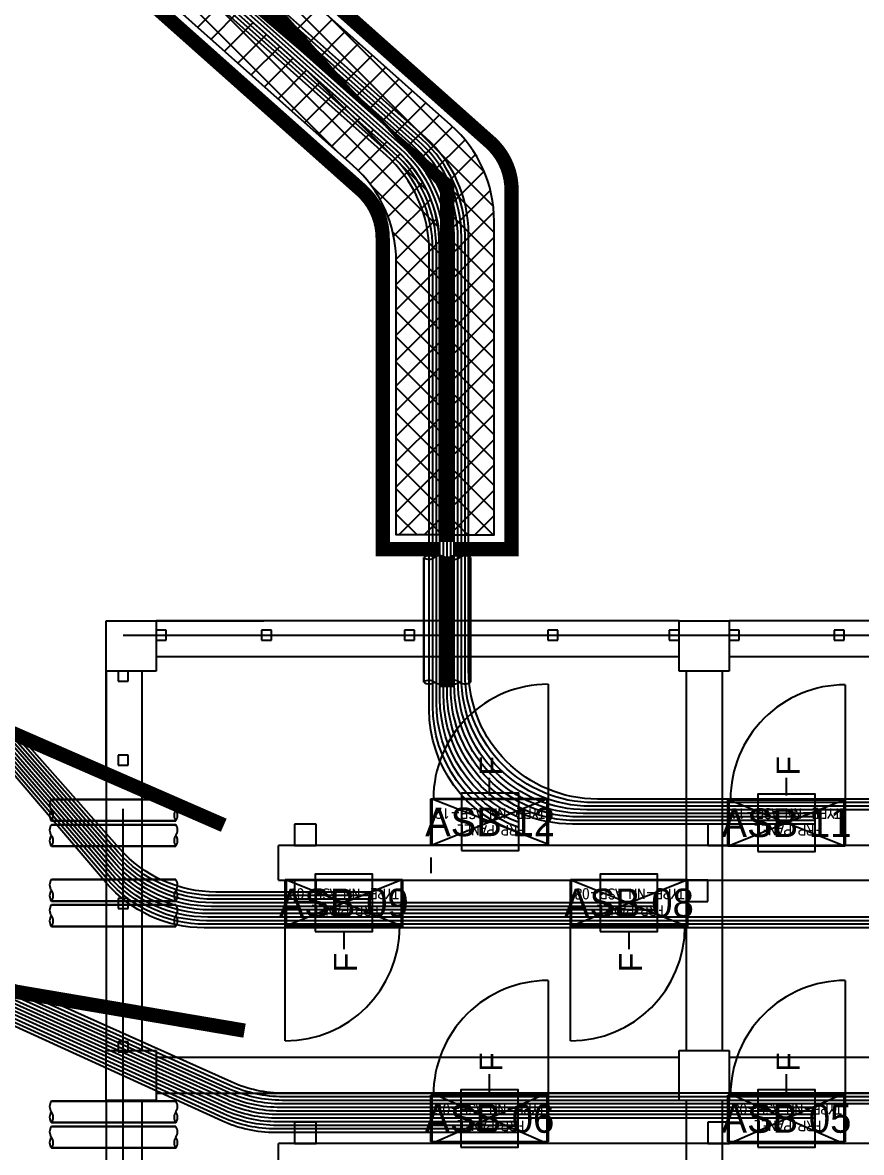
# Model space of a CAD drawing. Header units: metres. Extents: x 532643 to 533032, y 2673852 to 2674172.
# Drawn here: x 532826.05 to 532831.9, y 2674044.99 to 2674052.88 of the extents above; entities that cross this region are included whole.
import ezdxf
from ezdxf.enums import TextEntityAlignment as Align

# ---------------------------------------------------------------- set-up
doc = ezdxf.new("R2010")
doc.units = ezdxf.units.M
doc.header["$MEASUREMENT"] = 0
for name, pattern in [('DASHED', [0.75, 0.5, -0.25]), ('DASHED2', [0.375, 0.25, -0.125]), ('PHANTOM', [63.50000000000001, 31.75, -6.35, 6.35, -6.35, 6.35, -6.35])]:
    doc.linetypes.add(name, pattern=pattern)
for name, color, linetype in [('1', 5, 'Continuous'), ('300mm Hume Pipe', 74, 'Continuous'), ('Excavation', 7, 'Continuous'), ('IDT', 7, 'Continuous'), ('LT Cable(AG) INV to LT Panel BL-01', 2, 'Continuous'), ('Trench (AC)-BL01', 14, 'Continuous')]:
    doc.layers.add(name, color=color, linetype=linetype)
doc.styles.add('Arial', font='arial.ttf')
doc.styles.add('RomanS', font='romans.shx')
doc.styles.get("Standard").update_dxf_attribs({"font": 'Adani Regular.ttf'})

# ---------------------------------------------------------------- blocks, each defined once
blk = doc.blocks.new('ASB')
at = {"layer": '1', "color": 5}
blk.add_lwpolyline([(-0.2, -0.2), (0.2, -0.2), (0.2, 0.2), (-0.2, 0.2)], close=True, dxfattribs=at)
at = {"layer": '1', "color": 7}
blk.add_attdef('ID', text='', height=0.2, dxfattribs=at).set_placement((0, 0), align=Align.MIDDLE_CENTER)
blk = doc.blocks.new('IDT')
at = {"layer": 'IDT', "color": 8, "linetype": 'PHANTOM', "ltscale": 0.25}
for p, q in [((33.78305947702646, 18.31032447560767), (33.78305947702646, 9.160324475607581)), ((33.78305947702646, 9.160324475607581), (25.63305947702636, 9.160324475607581))]:
    blk.add_line(p, q, dxfattribs=at)
at = {"layer": 'IDT', "color": 8}
for p, q in [((29.60203310577552, 12.4101457710284), (29.60203310577552, 15.06014577102826)), ((29.85203310577552, 12.4101457710284), (29.85203310577552, 15.06014577102826)), ((33.6520331057757, 12.4101457710284), (33.6520331057757, 15.06014577102826)), ((33.9020331057757, 12.4101457710284), (33.9020331057757, 15.06014577102826)), ((32.69925086083848, 12.9496635550712), (32.69925086083848, 12.70966355596477)), ((26.80203310577579, 12.70966355596477), (32.69924909500176, 12.70966355596477)), ((28.75203310577561, 12.36014072685623), (28.75203310577561, 12.70965851179255)), ((28.75203310577561, 12.70965851179255), (29.55203310577579, 12.70965851179255)), ((29.55203310577579, 12.70965851179255), (28.75203310577561, 12.36014072685623)), ((29.55203310577579, 12.36014072685623), (28.75203310577561, 12.70965851179255)), ((29.55203310577579, 12.70965851179255), (29.55203310577579, 12.36014072685623)), ((29.55203310577579, 12.70965851179255), (29.55203310577579, 12.55965851179246)), ((29.70203310577588, 12.70965851179255), (29.55203310577579, 12.70965851179255)), ((29.70203310577588, 12.55965851179246), (29.70203310577588, 12.70965851179255)), ((30.82603310577568, 12.36014577102844), (30.82603310577568, 12.70966355596477)), ((30.82603310577568, 12.70966355596477), (31.62603310577586, 12.70966355596477)), ((30.82603310577568, 12.36014577102844), (31.62603310577586, 12.70966355596477)), ((30.82603310577568, 12.70966355596477), (31.62603310577586, 12.36014577102844)), ((31.62603310577586, 12.70966355596477), (31.62603310577586, 12.36014577102844)), ((32.43692632624405, 12.70965851179255), (32.43692632624405, 12.55965851179269)), ((32.58692632624414, 12.70965851179255), (32.43692632624405, 12.70965851179255)), ((32.58692632624414, 12.55965851179269), (32.58692632624414, 12.70965851179255)), ((28.7430331057756, 12.6983996193245), (29.56103310577581, 12.6983996193245)), ((28.7430331057756, 12.37139961932451), (28.7430331057756, 12.6983996193245)), ((29.56103310577581, 12.6983996193245), (29.56103310577581, 12.37139961932451)), ((30.81703310577566, 12.69840466349649), (31.63503310577542, 12.69840466349649)), ((30.81703310577566, 12.37140466349649), (30.81703310577566, 12.69840466349649)), ((31.63503310577542, 12.69840466349649), (31.63503310577542, 12.37140466349649)), ((29.55203310577579, 12.55965851179246), (29.70203310577588, 12.55965851179246)), ((32.43692632624405, 12.55965851179269), (32.58692632624414, 12.55965851179269)), ((29.55203310577579, 12.06014577102826), (29.55203310577579, 12.4101457710284)), ((29.55203310577579, 12.4101457710284), (29.9020331057757, 12.4101457710284)), ((29.9020331057757, 12.4101457710284), (29.9020331057757, 12.06014577102826)), ((33.55203310577579, 12.06014577102826), (33.55203310577579, 12.4101457710284)), ((33.55203310577579, 12.4101457710284), (33.9020331057757, 12.4101457710284)), ((33.9020331057757, 12.4101457710284), (33.9020331057757, 12.06014577102826)), ((25.9020331057757, 12.36014577102844), (29.55203310577579, 12.36014577102844)), ((29.56103310577581, 12.37139961932451), (28.7430331057756, 12.37139961932451)), ((29.55203310577579, 12.36014072685623), (28.75203310577561, 12.36014072685623)), ((29.9020331057757, 12.36014577102844), (33.55203310577579, 12.36014577102844)), ((31.63503310577542, 12.37140466349649), (30.81703310577566, 12.37140466349649)), ((31.62603310577586, 12.36014577102844), (30.82603310577568, 12.36014577102844)), ((25.9020331057757, 12.11014577102844), (29.55203310577579, 12.11014577102844)), ((29.9020331057757, 12.11014577102844), (33.55203310577579, 12.11014577102844)), ((29.9020331057757, 12.06014577102826), (29.55203310577579, 12.06014577102826)), ((29.60203310577552, 9.410145771028397), (29.60203310577552, 12.06014577102826)), ((29.85203310577552, 9.410145771028397), (29.85203310577552, 12.06014577102826)), ((33.9020331057757, 12.06014577102826), (33.55203310577579, 12.06014577102826)), ((33.6520331057757, 9.410145771028397), (33.6520331057757, 12.06014577102826)), ((33.7480594770266, 12.06854747735485), (33.7480594770266, 11.99854747735469)), ((33.81805947702631, 12.06854747735485), (33.7480594770266, 12.06854747735485)), ((33.7480594770266, 11.99854747735469), (33.81805947702631, 11.99854747735469)), ((33.81805947702631, 11.99854747735469), (33.81805947702631, 12.06854747735485)), ((33.9020331057757, 9.410145771028397), (33.9020331057757, 12.06014577102826)), ((29.8430331057755, 11.19316355596482), (30.66103310577572, 11.19316355596482)), ((29.8430331057755, 10.86616355596482), (29.8430331057755, 11.19316355596482)), ((29.85203310577552, 10.86966355596462), (29.85203310577552, 11.18966355596478)), ((29.85203310577552, 11.18966355596478), (30.6520331057757, 11.18966355596478)), ((30.6520331057757, 11.18966355596478), (29.85203310577552, 10.86966355596462)), ((30.6520331057757, 10.86966355596462), (29.85203310577552, 11.18966355596478)), ((30.6520331057757, 11.18966355596478), (30.6520331057757, 10.86966355596462)), ((30.66103310577572, 11.19316355596482), (30.66103310577572, 10.86616355596482)), ((31.83392632624444, 11.19316355596482), (32.65192632624419, 11.19316355596482)), ((31.83392632624444, 10.86616355596482), (31.83392632624444, 11.19316355596482)), ((31.84292632624445, 10.86966355596462), (31.84292632624445, 11.18966355596478)), ((31.84292632624445, 11.18966355596478), (32.64292632624418, 11.18966355596478)), ((31.84292632624445, 10.86966355596462), (32.64292632624418, 11.18966355596478)), ((31.84292632624445, 11.18966355596478), (32.64292632624418, 10.86966355596485)), ((32.64292632624418, 11.18966355596478), (32.64292632624418, 10.86966355596485)), ((32.65192632624419, 11.19316355596482), (32.65192632624419, 10.86616355596482)), ((33.7480594770266, 11.06854747735485), (33.7480594770266, 10.99854747735469)), ((33.81805947702631, 11.06854747735485), (33.7480594770266, 11.06854747735485)), ((33.81805947702631, 10.99854747735469), (33.81805947702631, 11.06854747735485)), ((29.70203310577588, 11.01965851179273), (29.70203310577588, 10.86965851179264)), ((29.85203310577597, 11.01965851179273), (29.70203310577588, 11.01965851179273)), ((29.85203310577597, 10.86965851179264), (29.85203310577597, 11.01965851179273)), ((32.4369263262445, 11.0196585117925), (32.4369263262445, 10.86965851179264)), ((32.58692632624414, 11.0196585117925), (32.4369263262445, 11.0196585117925)), ((32.58692632624414, 10.86965851179264), (32.58692632624414, 11.0196585117925)), ((33.7480594770266, 10.99854747735469), (33.81805947702631, 10.99854747735469)), ((32.69924909500176, 10.86966355596462), (26.80203310577579, 10.86965851179286)), ((29.70203310577588, 10.86965851179264), (29.85203310577597, 10.86965851179264)), ((30.66103310577572, 10.86616355596482), (29.8430331057755, 10.86616355596482)), ((30.6520331057757, 10.86966355596462), (29.85203310577552, 10.86966355596462)), ((31.63518662643108, 10.71242244929829), (31.63518662643108, 10.8226436008905)), ((32.65192632624419, 10.86616355596482), (31.83392632624444, 10.86616355596482)), ((32.64292632624418, 10.86966355596485), (31.84292632624445, 10.86966355596462)), ((32.4369263262445, 10.86965851179264), (32.58692632624414, 10.86965851179264)), ((32.69925243467858, 10.86966355596758), (32.69925243467858, 10.62966355685978)), ((26.80203310577579, 10.62966355685978), (32.69924909500176, 10.62966355685978)), ((28.7430331057756, 10.6331585126876), (29.56103310577581, 10.6331585126876)), ((28.7430331057756, 10.3061585126876), (28.7430331057756, 10.6331585126876)), ((28.75203310577561, 10.30965851268763), (28.75203310577561, 10.62965851268757)), ((28.75203310577561, 10.62965851268757), (29.55203310577579, 10.62965851268757)), ((29.55203310577579, 10.62965851268757), (28.75203310577561, 10.30965851268763)), ((29.55203310577579, 10.30965851268763), (28.75203310577561, 10.62965851268757)), ((29.55203310577579, 10.62965851268757), (29.55203310577579, 10.30965851268763)), ((29.55203310577579, 10.62965851268757), (29.55203310577579, 10.47965851268748)), ((29.70203310577588, 10.62965851268757), (29.55203310577579, 10.62965851268757)), ((29.56103310577581, 10.6331585126876), (29.56103310577581, 10.3061585126876)), ((29.70203310577588, 10.47965851268748), (29.70203310577588, 10.62965851268757)), ((30.81703310577566, 10.62928158855436), (31.63503310577542, 10.62928158855436)), ((30.81703310577566, 10.30228158855437), (30.81703310577566, 10.62928158855436)), ((30.82603310577568, 10.3057815885544), (30.82603310577568, 10.62578158855433)), ((30.82603310577568, 10.62578158855433), (31.62603310577586, 10.62578158855433)), ((30.82603310577568, 10.3057815885544), (31.62603310577586, 10.62578158855433)), ((30.82603310577568, 10.61801765194389), (31.62603310577586, 10.3057815885544)), ((31.62603310577586, 10.62578158855433), (31.62603310577586, 10.3057815885544)), ((31.63503310577542, 10.62928158855436), (31.63503310577542, 10.30228158855437)), ((32.4369263262445, 10.62965851268757), (32.4369263262445, 10.47965851268748)), ((32.58692632624414, 10.62965851268757), (32.4369263262445, 10.62965851268757)), ((32.58692632624414, 10.47965851268748), (32.58692632624414, 10.62965851268757)), ((29.55203310577579, 10.47965851268748), (29.70203310577588, 10.47965851268748)), ((32.4369263262445, 10.47965851268748), (32.58692632624414, 10.47965851268748)), ((29.56103310577581, 10.3061585126876), (28.7430331057756, 10.3061585126876)), ((29.55203310577579, 10.30965851268763), (28.75203310577561, 10.30965851268763)), ((31.63503310577542, 10.30228158855437), (30.81703310577566, 10.30228158855437)), ((31.62603310577586, 10.3057815885544), (30.82603310577568, 10.3057815885544)), ((33.7480594770266, 10.06854747735485), (33.7480594770266, 9.998547477354691)), ((33.81805947702631, 10.06854747735485), (33.7480594770266, 10.06854747735485)), ((33.81805947702631, 9.998547477354691), (33.81805947702631, 10.06854747735485)), ((33.7480594770266, 9.998547477354691), (33.81805947702631, 9.998547477354691)), ((33.7480594770266, 9.480145771028333), (33.7480594770266, 9.410145771028397)), ((33.81805947702631, 9.480145771028333), (33.7480594770266, 9.480145771028333)), ((33.81805947702631, 9.410145771028397), (33.81805947702631, 9.480145771028333)), ((29.55203310577579, 9.06014577102826), (29.55203310577579, 9.410145771028397)), ((29.55203310577579, 9.410145771028397), (29.9020331057757, 9.410145771028397)), ((29.9020331057757, 9.410145771028397), (29.9020331057757, 9.06014577102826)), ((33.55203310577579, 9.06014577102826), (33.55203310577579, 9.410145771028397)), ((33.55203310577579, 9.410145771028397), (33.9020331057757, 9.410145771028397)), ((33.7480594770266, 9.410145771028397), (33.81805947702631, 9.410145771028397)), ((33.9020331057757, 9.410145771028397), (33.9020331057757, 9.06014577102826)), ((25.9020331057757, 9.31014577102826), (29.55203310577579, 9.31014577102826)), ((29.9020331057757, 9.31014577102826), (33.55203310577579, 9.31014577102826)), ((28.7480594770266, 9.195324475607663), (28.7480594770266, 9.1253244756075)), ((28.81805947702631, 9.195324475607663), (28.7480594770266, 9.195324475607663)), ((28.81805947702631, 9.1253244756075), (28.81805947702631, 9.195324475607663)), ((29.48220577756118, 9.195324475607663), (29.48220577756118, 9.1253244756075)), ((29.55220577756089, 9.195324475607663), (29.48220577756118, 9.195324475607663)), ((29.55220577756089, 9.1253244756075), (29.55220577756089, 9.195324475607663)), ((29.9020331057757, 9.195324475607663), (29.9020331057757, 9.1253244756075)), ((29.97203310577586, 9.195324475607663), (29.9020331057757, 9.195324475607663)), ((29.97203310577586, 9.1253244756075), (29.97203310577586, 9.195324475607663)), ((30.7480594770266, 9.195324475607663), (30.7480594770266, 9.1253244756075)), ((30.81805947702631, 9.195324475607663), (30.7480594770266, 9.195324475607663)), ((30.81805947702631, 9.1253244756075), (30.81805947702631, 9.195324475607663)), ((31.7480594770266, 9.195324475607663), (31.7480594770266, 9.1253244756075)), ((31.81805947702631, 9.195324475607663), (31.7480594770266, 9.195324475607663)), ((31.81805947702631, 9.1253244756075), (31.81805947702631, 9.195324475607663)), ((32.7480594770266, 9.195324475607663), (32.7480594770266, 9.1253244756075)), ((32.81805947702631, 9.195324475607663), (32.7480594770266, 9.195324475607663)), ((32.81805947702631, 9.1253244756075), (32.81805947702631, 9.195324475607663)), ((33.48203310577563, 9.195324475607663), (33.48203310577563, 9.1253244756075)), ((33.55203310577579, 9.195324475607663), (33.48203310577563, 9.195324475607663)), ((33.55203310577579, 9.1253244756075), (33.55203310577579, 9.195324475607663)), ((28.7480594770266, 9.1253244756075), (28.81805947702631, 9.1253244756075)), ((29.48220577756118, 9.1253244756075), (29.55220577756089, 9.1253244756075)), ((29.9020331057757, 9.1253244756075), (29.97203310577586, 9.1253244756075)), ((30.7480594770266, 9.1253244756075), (30.81805947702631, 9.1253244756075)), ((31.7480594770266, 9.1253244756075), (31.81805947702631, 9.1253244756075)), ((32.7480594770266, 9.1253244756075), (32.81805947702631, 9.1253244756075)), ((33.48203310577563, 9.1253244756075), (33.55203310577579, 9.1253244756075)), ((25.9020331057757, 9.06014577102826), (29.55203310577579, 9.06014577102826)), ((29.9020331057757, 9.06014577102826), (29.55203310577579, 9.06014577102826)), ((29.9020331057757, 9.06014577102826), (33.55203310577579, 9.06014577102826)), ((33.9020331057757, 9.06014577102826), (33.55203310577579, 9.06014577102826))]:
    blk.add_line(p, q, dxfattribs=at)
at = {"layer": 'IDT', "color": 124}
for p, q in [((34.28454869628402, 12.74087170985524), (33.41546722306956, 12.74087170985524)), ((33.41546722306956, 12.74087170985524), (34.28454869628402, 12.74087170985524)), ((33.41546722306956, 12.59087170985538), (34.28454869628402, 12.59087170985538)), ((34.28454869628402, 12.59087170985538), (33.41546722306956, 12.59087170985538)), ((34.28454869628584, 12.56382425637355), (33.41546722307137, 12.56382425637355)), ((33.41546722307137, 12.56382425637355), (34.28454869628584, 12.56382425637355)), ((33.41546722307137, 12.41382425637346), (34.28454869628584, 12.41382425637346)), ((34.28454869628584, 12.41382425637346), (33.41546722307137, 12.41382425637346)), ((34.28454869628402, 11.19321100944774), (33.41546722306956, 11.19321100944774)), ((33.41546722306956, 11.19321100944774), (34.28454869628402, 11.19321100944774)), ((33.41546722306956, 11.04321100944787), (34.28454869628402, 11.04321100944787)), ((34.28454869628402, 11.04321100944787), (33.41546722306956, 11.04321100944787)), ((34.28454869628584, 11.01616355596605), (33.41546722307137, 11.01616355596605)), ((33.41546722307137, 11.01616355596605), (34.28454869628584, 11.01616355596605)), ((33.41546722307137, 10.86616355596618), (34.28454869628584, 10.86616355596618)), ((34.28454869628584, 10.86616355596618), (33.41546722307137, 10.86616355596618)), ((34.28454869628402, 10.63321101034273), (33.41546722306956, 10.63321101034273)), ((33.41546722306956, 10.63321101034273), (34.28454869628402, 10.63321101034273)), ((33.41546722306956, 10.48321101034287), (34.28454869628402, 10.48321101034287)), ((34.28454869628402, 10.48321101034287), (33.41546722306956, 10.48321101034287)), ((34.28454869628584, 10.45616355686104), (33.41546722307137, 10.45616355686104)), ((33.41546722307137, 10.45616355686104), (34.28454869628584, 10.45616355686104)), ((33.41546722307137, 10.30616355686118), (34.28454869628584, 10.30616355686118)), ((34.28454869628584, 10.30616355686118), (33.41546722307137, 10.30616355686118)), ((31.3578251571378, 9.487376799342314), (31.3578251571378, 8.61829532612785)), ((31.3578251571378, 8.61829532612785), (31.3578251571378, 9.487376799342314)), ((31.50782515713789, 8.61829532612785), (31.50782515713789, 9.487376799342314)), ((31.50782515713789, 9.487376799342314), (31.50782515713789, 8.61829532612785)), ((31.53487261061926, 9.487376799344133), (31.53487261061926, 8.618295326129669)), ((31.53487261061926, 8.618295326129669), (31.53487261061926, 9.487376799344133)), ((31.68487261061935, 8.618295326129669), (31.68487261061935, 9.487376799344133)), ((31.68487261061935, 9.487376799344133), (31.68487261061935, 8.618295326129669))]:
    blk.add_line(p, q, dxfattribs=at)
at = {"layer": 'IDT', "color": 7}
for p, q in [((28.7430331057756, 12.6983996193245), (29.56103310577581, 12.6983996193245)), ((28.7430331057756, 12.37139961932451), (28.7430331057756, 12.6983996193245)), ((29.56103310577581, 12.6983996193245), (29.56103310577581, 12.37139961932451)), ((30.81703310577566, 12.69840466349649), (31.63503310577542, 12.69840466349649)), ((30.81703310577566, 12.37140466349649), (30.81703310577566, 12.69840466349649)), ((31.63503310577542, 12.69840466349649), (31.63503310577542, 12.37140466349649)), ((29.56103310577581, 12.37139961932451), (28.7430331057756, 12.37139961932451)), ((29.1520331057757, 12.34967314081598), (29.1520331057757, 12.29851736962621)), ((31.63503310577542, 12.37140466349649), (30.81703310577566, 12.37140466349649)), ((31.22603310577577, 12.34967818498797), (31.22603310577577, 12.2985224137982)), ((29.1520331057757, 12.29851736962621), (29.1520331057757, 12.22599490130699)), ((31.22603310577577, 12.2985224137982), (31.22603310577577, 12.2259999454792)), ((30.25203310577561, 11.28019625131731), (30.25203310577561, 11.35271871963653)), ((32.24292632624409, 11.28019625131731), (32.24292632624409, 11.35271871963653)), ((30.25203310577561, 11.22904048012754), (30.25203310577561, 11.28019625131731)), ((32.24292632624409, 11.22904048012776), (32.24292632624409, 11.28019625131731)), ((29.8430331057755, 11.19316355596482), (30.66103310577572, 11.19316355596482)), ((29.8430331057755, 10.86616355596482), (29.8430331057755, 11.19316355596482)), ((30.66103310577572, 11.19316355596482), (30.66103310577572, 10.86616355596482)), ((31.83392632624444, 11.19316355596482), (32.65192632624419, 11.19316355596482)), ((31.83392632624444, 10.86616355596482), (31.83392632624444, 11.19316355596482)), ((32.65192632624419, 11.19316355596482), (32.65192632624419, 10.86616355596482)), ((30.66103310577572, 10.86616355596482), (29.8430331057755, 10.86616355596482)), ((32.65192632624419, 10.86616355596482), (31.83392632624444, 10.86616355596482)), ((28.7430331057756, 10.6331585126876), (29.56103310577581, 10.6331585126876)), ((28.7430331057756, 10.3061585126876), (28.7430331057756, 10.6331585126876)), ((29.56103310577581, 10.6331585126876), (29.56103310577581, 10.3061585126876)), ((30.81703310577566, 10.62928158855436), (31.63503310577542, 10.62928158855436)), ((30.81703310577566, 10.30228158855437), (30.81703310577566, 10.62928158855436)), ((31.63503310577542, 10.62928158855436), (31.63503310577542, 10.30228158855437)), ((29.56103310577581, 10.3061585126876), (28.7430331057756, 10.3061585126876)), ((29.1520331057757, 10.28055006587385), (29.1520331057757, 10.22939429468408)), ((31.63503310577542, 10.30228158855437), (30.81703310577566, 10.30228158855437)), ((31.22603310577577, 10.28055511004584), (31.22603310577577, 10.22939933885607)), ((29.1520331057757, 10.22939429468408), (29.1520331057757, 10.15687182636486)), ((31.22603310577577, 10.22939933885607), (31.22603310577577, 10.15687687053685))]:
    blk.add_line(p, q, dxfattribs=at)
at = {"layer": 'IDT', "color": 8, "linetype": 'DASHED', "ltscale": 5}
for p, q in [((28.7430331057756, 11.57139961932478), (28.7430331057756, 12.37139961932451)), ((28.7430331057756, 12.37139961932451), (28.78686872221422, 12.37139961932451)), ((28.78686872221422, 12.37139961932451), (29.54303310577532, 12.37139961932451)), ((30.81703310577566, 11.57139961932478), (30.81703310577566, 12.37139961932451)), ((30.81703310577566, 12.37139961932451), (30.86086872221384, 12.37139961932451)), ((30.86086872221384, 12.37139961932451), (31.61703310577539, 12.37139961932451)), ((30.66103310577617, 11.99316355596432), (30.66103310577617, 11.19316355596482)), ((32.65192632624419, 11.99316355596454), (32.65192632624419, 11.19316355596482)), ((30.61719748933754, 11.19316355596482), (29.86103310577644, 11.19316355596482)), ((30.66103310577617, 11.19316355596482), (30.61719748933754, 11.19316355596482)), ((32.60809070980602, 11.19316355596482), (31.85192632624447, 11.19316355596482)), ((32.65192632624419, 11.19316355596482), (32.60809070980602, 11.19316355596482)), ((28.7430331057756, 9.506158512688103), (28.7430331057756, 10.3061585126876)), ((28.7430331057756, 10.3061585126876), (28.78686872221377, 10.3061585126876)), ((28.78686872221377, 10.3061585126876), (29.54303310577532, 10.3061585126876)), ((30.81703310577566, 9.502281588554638), (30.81703310577566, 10.30228158855437)), ((30.81703310577566, 10.30228158855437), (30.86086872221384, 10.30228158855437)), ((30.86086872221384, 10.30228158855437), (31.61703310577539, 10.30228158855437))]:
    blk.add_line(p, q, dxfattribs=at)
at = {"layer": 'IDT', "color": 8, "linetype": 'DASHED2', "ltscale": 5}
for p, q in [((33.9020331057757, 10.1601457710284), (33.9020331057757, 9.06014577102826)), ((33.9020331057757, 9.06014577102826), (32.80203310577579, 9.06014577102826))]:
    blk.add_line(p, q, dxfattribs=at)
at = {"layer": 'IDT', "color": 124}
for centre, radius, start, end in [((33.46528137758176, 12.70337170985579), 0.06235142331725626, 143.0276363458421, 216.9723636541578), ((33.36565306855007, 12.70337170985465), 0.06235142332423081, 323.0276363719184, 36.97236362808165), ((34.33436285080396, 12.70337170985465), 0.06235142332423081, 143.0276363719183, 216.9723636280808), ((34.23473454177227, 12.70337170985579), 0.06235142331725626, 323.0276363458421, 36.9723636541579), ((33.46528137758449, 12.6283717098546), 0.06235142331974031, 143.0276363562435, 216.9723636280808), ((34.23473454176909, 12.6283717098546), 0.06235142331974031, 323.0276363719184, 36.9723636437565), ((33.46528137758358, 12.52632425637387), 0.06235142331725626, 143.0276363458421, 216.9723636541578), ((33.36565306855189, 12.52632425637296), 0.06235142332423081, 323.0276363719184, 36.97236362808165), ((34.33436285080577, 12.52632425637296), 0.06235142332423081, 143.0276363719183, 216.9723636280808), ((34.23473454177409, 12.52632425637387), 0.06235142331725626, 323.0276363458421, 36.9723636541579), ((33.46528137758631, 12.45132425637291), 0.06235142331974031, 143.0276363562435, 216.9723636280808), ((34.23473454177091, 12.45132425637291), 0.06235142331974031, 323.0276363719184, 36.9723636437565), ((33.46528137758176, 11.15571100944828), 0.06235142331725626, 143.0276363458421, 216.9723636541578), ((33.36565306855007, 11.15571100944715), 0.06235142332423081, 323.0276363719184, 36.97236362808165), ((34.33436285080396, 11.15571100944715), 0.06235142332423081, 143.0276363719183, 216.9723636280808), ((34.23473454177227, 11.15571100944828), 0.06235142331725626, 323.0276363458421, 36.9723636541579), ((33.46528137758449, 11.0807110094471), 0.06235142331974031, 143.0276363562435, 216.9723636280808), ((34.23473454176909, 11.0807110094471), 0.06235142331974031, 323.0276363719184, 36.9723636437565), ((33.46528137758358, 10.97866355596659), 0.06235142331725626, 143.0276363458421, 216.9723636541578), ((33.36565306855189, 10.97866355596545), 0.06235142332423081, 323.0276363719184, 36.97236362808165), ((34.33436285080577, 10.97866355596545), 0.06235142332423081, 143.0276363719183, 216.9723636280808), ((34.23473454177409, 10.97866355596659), 0.06235142331725626, 323.0276363458421, 36.9723636541579), ((33.46528137758631, 10.90366355596541), 0.06235142331974031, 143.0276363562435, 216.9723636280808), ((34.23473454177091, 10.90366355596541), 0.06235142331974031, 323.0276363719184, 36.9723636437565), ((33.46528137758176, 10.59571101034328), 0.06235142331725626, 143.0276363458421, 216.9723636541578), ((33.36565306855007, 10.59571101034214), 0.06235142332423081, 323.0276363719184, 36.97236362808165), ((34.33436285080396, 10.59571101034214), 0.06235142332423081, 143.0276363719183, 216.9723636280808), ((34.23473454177227, 10.59571101034328), 0.06235142331725626, 323.0276363458421, 36.9723636541579), ((33.46528137758449, 10.5207110103421), 0.06235142331974031, 143.0276363562435, 216.9723636280808), ((34.23473454176909, 10.5207110103421), 0.06235142331974031, 323.0276363719184, 36.9723636437565), ((33.46528137758358, 10.41866355686159), 0.06235142331725626, 143.0276363458421, 216.9723636541578), ((33.36565306855189, 10.41866355686045), 0.06235142332423081, 323.0276363719184, 36.97236362808165), ((34.33436285080577, 10.41866355686045), 0.06235142332423081, 143.0276363719183, 216.9723636280808), ((34.23473454177409, 10.41866355686159), 0.06235142331725626, 323.0276363458421, 36.9723636541579), ((33.46528137758631, 10.34366355686041), 0.06235142331974031, 143.0276363562435, 216.9723636280808), ((34.23473454177091, 10.34366355686041), 0.06235142331974031, 323.0276363719184, 36.9723636437565), ((31.39532515713725, 9.43756264482738), 0.06235142331974176, 53.02763635368521, 126.9723636463148), ((31.47032515713798, 9.437562644830336), 0.06235142331725626, 53.02763635368521, 126.9723636463148), ((31.47032515713707, 9.537190953862023), 0.06235142332423227, 233.0276363536852, 306.9723636463148), ((31.57237261061871, 9.4375626448292), 0.06235142331974176, 53.02763635368521, 126.9723636463148), ((31.6473726106199, 9.437562644832155), 0.06235142331725626, 53.02763635368521, 126.9723636463148), ((31.64737261061853, 9.537190953863842), 0.06235142332423227, 233.0276363536852, 306.9723636463148), ((31.39532515713725, 8.668109480642784), 0.06235142331974176, 233.0276363536852, 306.9723636463148), ((31.47032515713707, 8.568481171608141), 0.06235142332423227, 53.02763635368521, 126.9723636463148), ((31.47032515713798, 8.668109480639828), 0.06235142331725626, 233.0276363536852, 306.9723636463148), ((31.57237261061871, 8.668109480644603), 0.06235142331974176, 233.0276363536852, 306.9723636463148), ((31.64737261061853, 8.56848117160996), 0.06235142332423227, 53.02763635368521, 126.9723636463148), ((31.6473726106199, 8.668109480641647), 0.06235142331725626, 233.0276363536852, 306.9723636463148)]:
    blk.add_arc(centre, radius, start, end, dxfattribs=at)
at = {"layer": 'IDT', "color": 8, "linetype": 'DASHED', "ltscale": 5}
for centre, start, end in [((28.7430331057756, 12.37139961932451), 270, 0), ((30.81703310577566, 12.37139961932451), 270, 0), ((30.66103310577617, 11.19316355596482), 90, 180), ((32.65192632624419, 11.19316355596482), 90, 180), ((28.7430331057756, 10.3061585126876), 270, 0), ((30.81703310577566, 10.30228158855437), 270, 0)]:
    blk.add_arc(centre, 0.7999999999996508, start, end, dxfattribs=at)
at = {"layer": 'IDT', "color": 7, "style": 'RomanS', "width": 0.9}
for s, p in [('FRP PANEL', (28.90884958396217, 12.55209685486568)), ('FRP PANEL', (30.98284958396223, 12.55210189903789)), ('TYPE-NN ASB-05', (28.76469958396208, 12.43543018819912)), ('TYPE-NN ASB-06', (30.83869958396215, 12.43543523237111)), ('FRP PANEL', (30.00884958396207, 11.04686079150599)), ('FRP PANEL', (31.99974280443055, 11.04686079150622)), ('TYPE-NN ASB-08', (29.86469958396199, 10.93019412483943)), ('TYPE-NN ASB-09', (31.85709280443078, 10.93019412483943)), ('FRP PANEL', (28.90884958396217, 10.486855748229)), ('FRP PANEL', (30.98284958396223, 10.48686079240099)), ('TYPE-NN ASB-11', (28.7736995839621, 10.37018908156222)), ('TYPE-NN ASB-12', (30.83869958396215, 10.37019412573443))]:
    blk.add_text(s, height=0.07, dxfattribs=at).set_placement(p)
at = {"layer": 'IDT', "color": 7, "style": 'Arial'}
for p in [(29.06084584907765, 12.2088508024168), (31.13484584907772, 12.20885584658879), (30.16084584907756, 11.51447400542986), (32.15173906954604, 11.51447400542986), (29.06084584907765, 10.13972772747468), (31.13484584907772, 10.13973277164666)]:
    blk.add_text('F', height=0.16, rotation=270, dxfattribs=at).set_placement(p)

msp = doc.modelspace()

# ---------------------------------------------------------------- hatches: boundary and pattern name
at = {"layer": '300mm Hume Pipe'}
h = msp.add_hatch(dxfattribs=at)
h.set_pattern_fill('ANSI37', color=74)
h.set_pattern_definition([(45, (0, 0), (-0.08838834764831845, 0.08838834764831845), []), (135, (0, 0), (-0.08838834764831845, -0.08838834764831843), [])])
edge = h.paths.add_edge_path()
edge.add_line((532829.0382895741, 2674049.298708546), (532829.3382895739, 2674049.298708546))
edge.add_line((532829.3382895739, 2674049.298708546), (532829.3382895739, 2674051.489289007))
edge.add_arc((532828.4382895738, 2674051.489289007), 0.9000000001396984, 0, 48.32874371870346)
edge.add_line((532829.0366597067, 2674052.161563642), (532822.3225955841, 2674058.137537201))
edge.add_arc((532822.920965717, 2674058.809811835), 0.8999999999295727, 179.9999999703551, 228.3287436989939, ccw=False)
edge.add_line((532822.0209657168, 2674058.809811836), (532822.0209657169, 2674060.316203433))
edge.add_line((532822.0209657169, 2674060.316203433), (532821.7209657171, 2674060.316203433))
edge.add_line((532821.7209657171, 2674060.316203433), (532821.720965717, 2674058.675210654))
edge.add_arc((532822.6209657171, 2674058.675210654), 0.9000000001396984, 179.9999999703551, 228.3287436989939)
edge.add_line((532822.0225955842, 2674058.00293602), (532828.736659707, 2674052.02696246))
edge.add_arc((532828.138289574, 2674051.354687826), 0.900000000006972, -2.9644922960869735e-08, 48.32874369345791, ccw=False)
edge.add_line((532829.0382895741, 2674051.354687825), (532829.0382895741, 2674049.298708546))
edge = h.paths.add_edge_path()
edge.add_line((532821.6369028456, 2674060.264976613), (532821.6369028455, 2674058.637494115))
edge.add_arc((532822.5369028456, 2674058.637494114), 0.9000000001396984, 179.9999999703551, 228.3287436989939)
edge.add_line((532821.9385327126, 2674057.96521948), (532828.6525968354, 2674051.98924592))
edge.add_arc((532828.0542267024, 2674051.316971286), 0.8999999999295727, -2.9644922960869735e-08, 48.328743698993776, ccw=False)
edge.add_line((532828.9542267026, 2674051.316971286), (532828.9542267026, 2674049.298708546))
edge.add_line((532828.9542267026, 2674049.298708546), (532828.6542267025, 2674049.298708546))
edge.add_line((532828.6542267025, 2674049.298708546), (532828.6542267024, 2674051.207169657))
edge.add_arc((532827.7542267023, 2674051.207169656), 0.9000000001396984, 2.964491826802329e-08, 48.33614241642817)
edge.add_line((532828.3525100184, 2674051.879521554), (532821.6386195295, 2674057.853786938))
edge.add_arc((532822.2369028457, 2674058.526138836), 0.9000000003814849, 180.0000000296449, 228.3361424164282, ccw=False)
edge.add_line((532821.3369028455, 2674058.526138836), (532821.3369028455, 2674060.316203433))
edge.add_line((532821.3369028455, 2674060.316203433), (532821.6369028456, 2674060.316203433))
edge.add_line((532821.6369028456, 2674060.316203433), (532821.6369028456, 2674060.264976613))

# ---------------------------------------------------------------- linework, layer by layer
at = {"layer": '300mm Hume Pipe', "color": 74}
for points in [[(532821.6369028456, 2674060.264976613), (532821.6369028455, 2674058.637494115, 0.2140562423256003), (532821.9385327126, 2674057.96521948), (532828.6525968354, 2674051.98924592, -0.2140562423092027), (532828.9542267026, 2674051.316971286), (532828.9542267026, 2674049.298708546), (532828.6542267025, 2674049.298708546), (532828.6542267024, 2674051.207169657, 0.2140900045463655), (532828.3525100184, 2674051.879521554), (532821.6386195295, 2674057.853786938, -0.2140900045615197), (532821.3369028455, 2674058.526138836), (532821.3369028455, 2674060.316203433), (532821.6369028456, 2674060.316203433), (532821.6369028456, 2674060.264976613)], [(532829.0382895741, 2674049.298708546), (532829.3382895739, 2674049.298708546), (532829.3382895739, 2674051.489289007, 0.2140562423100663), (532829.0366597067, 2674052.161563642), (532822.3225955841, 2674058.137537201, -0.2140562423329815), (532822.0209657168, 2674058.809811836), (532822.0209657169, 2674060.316203433), (532821.7209657171, 2674060.316203433), (532821.720965717, 2674058.675210654, 0.2140562423301491), (532822.0225955842, 2674058.00293602), (532828.736659707, 2674052.02696246, -0.2140562423100663), (532829.0382895741, 2674051.354687825)]]:
    msp.add_lwpolyline(points, format="xyb", close=True, dxfattribs=at)
at = {"layer": 'Excavation', "color": 3, "const_width": 0.1}
for points in [[(532827.450402094, 2674047.271768927), (532825.6102826138, 2674048.075132983), (532818.6852843686, 2674048.075132983), (532818.6852843686, 2674060.416203433)], [(532829.0099354833, 2674048.234471424), (532829.0099354833, 2674051.738423511), (532821.6926116262, 2674058.253225982), (532821.6926116263, 2674060.416203433)], [(532827.5955327952, 2674045.837358071), (532825.6102826137, 2674046.175132983), (532818.6852843683, 2674046.175132984), (532818.6852843683, 2674015.690283586)]]:
    msp.add_lwpolyline(points, dxfattribs=at)
at = {"layer": 'LT Cable(AG) INV to LT Panel BL-01', "color": 2}
for points in [[(532828.488358041, 2674046.780238401), (532827.3877639325, 2674046.780238401, -0.2151624988949397), (532826.7129640981, 2674047.084717466), (532825.8059728234, 2674048.112452221, 0.1032748659291951), (532825.4458711364, 2674048.187632983), (532819.6977843688, 2674048.187632983, -0.4142135623936106), (532818.7977843686, 2674049.087632983), (532818.7977843686, 2674060.372862782, -0.02139299530927985), (532818.8010765084, 2674060.449771906), (532818.8444922285, 2674060.955969552, 0.02139299530528766), (532818.8477843682, 2674061.032878676), (532818.8477843683, 2674163.092487811, 0.4142135623734262), (532817.9477843683, 2674163.992487811), (532710.8015845179, 2674163.992487811, -0.414213562373095), (532709.9015845179, 2674164.89248781), (532709.9015845179, 2674165.227769276)], [(532828.488358041, 2674046.805238401), (532827.3960036538, 2674046.805238401, -0.2147312547795336), (532826.7221866301, 2674047.108605667), (532825.8111922352, 2674048.137452221, 0.1032748659037654), (532825.4510905484, 2674048.212632983), (532819.7227843686, 2674048.212632983, -0.414213562373095), (532818.8227843685, 2674049.112632983), (532818.8227843685, 2674060.371792642, -0.02139299537587195), (532818.8260765083, 2674060.448701766), (532818.8694922285, 2674060.954899412, 0.02139299537685584), (532818.8727843682, 2674061.031808536), (532818.8727843682, 2674163.117487811, 0.414213562373095), (532817.9727843682, 2674164.017487811), (532807.9775845179, 2674164.017487811, -0.414213562373095), (532807.0775845179, 2674164.917487811), (532807.0775845179, 2674165.227769276)], [(532830.4792512616, 2674046.730238401), (532827.3712563843, 2674046.730238401, -0.2160344713296541), (532826.6944754516, 2674047.036969854), (532825.7955339993, 2674048.062452221, 0.1032748659456602), (532825.4354323123, 2674048.137632983), (532819.6477843687, 2674048.137632983, -0.4142135623934891), (532818.7477843686, 2674049.037632983), (532818.7477843686, 2674060.375003061, -0.02139299535886178), (532818.7510765083, 2674060.451912185), (532818.7944922285, 2674060.958109831, 0.02139299535864674), (532818.7977843683, 2674061.035018955), (532818.7977843683, 2674133.042487811, 0.414213562373095), (532817.8977843683, 2674133.942487811), (532710.8015845179, 2674133.942487811, -0.414213562373095), (532709.9015845179, 2674134.842487811), (532709.9015845179, 2674135.227769276)], [(532828.488358041, 2674046.755238401), (532827.3795148506, 2674046.755238401, -0.2155968935960983), (532826.7037270556, 2674047.060838825), (532825.8007534114, 2674048.087452221, 0.1032748659374062), (532825.4406517243, 2674048.162632983), (532819.6727843687, 2674048.162632983, -0.4142135623935497), (532818.7727843686, 2674049.062632983), (532818.7727843686, 2674060.373932921, -0.02139299535886178), (532818.7760765083, 2674060.450842045), (532818.8194922286, 2674060.957039692, 0.02139299535864674), (532818.8227843683, 2674061.033948815), (532818.8227843683, 2674133.067487811, 0.414213562373095), (532817.9227843683, 2674133.967487811), (532807.9775845179, 2674133.967487811, -0.414213562373095), (532807.0775845179, 2674134.867487811), (532807.0775845179, 2674135.227769276)], [(532830.4792512616, 2674046.680238401), (532827.3547112065, 2674046.680238401, -0.2169193075640591), (532826.6759283593, 2674046.989261374), (532825.7850951755, 2674048.012452221, 0.1032748659622984), (532825.4249934884, 2674048.087632983), (532819.5977843687, 2674048.087632983, -0.4142135623933694), (532818.6977843685, 2674048.987632983), (532818.6977843685, 2674060.377143339, -0.02139299540844348), (532818.7010765083, 2674060.454052464), (532818.7444922286, 2674060.96025011, 0.02139299541230105), (532818.7477843683, 2674061.037159234), (532818.7477843682, 2674110.492487811, 0.4142135623724179), (532817.8477843682, 2674111.392487811), (532710.8015845179, 2674111.392487811, -0.414213562373095), (532709.9015845179, 2674112.292487811), (532709.9015845179, 2674112.727769276)], [(532830.4792512616, 2674046.705238401), (532827.3629885104, 2674046.705238401, -0.2164752649546951), (532826.6852092359, 2674047.013110666), (532825.7903145873, 2674048.037452221, 0.1032748659539574), (532825.4302129003, 2674048.112632983), (532819.6227843687, 2674048.112632983, -0.414213562393429), (532818.7227843686, 2674049.012632983), (532818.7227843686, 2674060.3760732, -0.02139299535886178), (532818.7260765083, 2674060.452982324), (532818.7694922285, 2674060.95917997, 0.02139299535864674), (532818.7727843683, 2674061.036089094), (532818.7727843683, 2674110.517487811, 0.414213562373095), (532817.8727843682, 2674111.417487811), (532807.9775845179, 2674111.417487811, -0.414213562373095), (532807.0775845179, 2674112.317487811), (532807.0775845179, 2674112.727769276)], [(532832.6362512615, 2674046.630238401), (532827.3381282159, 2674046.630238401, -0.2178172749968657), (532826.6573224236, 2674046.941592945), (532825.7746563515, 2674047.962452221, 0.1032748659251984), (532825.4145546646, 2674048.037632983), (532819.5477843687, 2674048.037632983, -0.4142135623932508), (532818.6477843686, 2674048.937632983), (532818.6477843686, 2674060.379283619, -0.02139299535886178), (532818.6510765083, 2674060.456192743), (532818.6944922286, 2674060.962390389, 0.02139299535864674), (532818.6977843683, 2674061.039299513), (532818.6977843683, 2674087.942487811, 0.414213562373095), (532817.7977843683, 2674088.842487811), (532710.8015845179, 2674088.842487811, -0.414213562373095), (532709.9015845179, 2674089.742487811), (532709.9015845179, 2674090.227769276)], [(532830.4792512616, 2674046.655238401), (532827.3464244489, 2674046.655238401, -0.2173666329270636), (532826.6666327713, 2674046.965422095), (532825.7798757635, 2674047.987452221, 0.1032748659169098), (532825.4197740766, 2674048.062632983), (532819.5727843688, 2674048.062632983, -0.4142135623933099), (532818.6727843686, 2674048.962632983), (532818.6727843686, 2674060.37821348, -0.02139299530927985), (532818.6760765084, 2674060.455122604), (532818.7194922285, 2674060.96132025, 0.02139299530452547), (532818.7227843682, 2674061.038229374), (532818.7227843683, 2674087.967487811, 0.4142135623743203), (532817.8227843683, 2674088.867487811), (532775.5855845179, 2674088.867487811, -0.414213562373095), (532774.6855845179, 2674089.76748781), (532774.6855845179, 2674090.227769276)], [(532832.6362512615, 2674046.605238401), (532827.3298224856, 2674046.605238401, -0.2182712683262629), (532826.6479972679, 2674046.917774043), (532825.7694369396, 2674047.937452221, 0.1032748659335312), (532825.4093352526, 2674048.012632983), (532819.5227843687, 2674048.012632983, -0.414213562393192), (532818.6227843686, 2674048.912632983), (532818.6227843686, 2674060.380353759, -0.02139299535886178), (532818.6260765083, 2674060.457262882), (532818.6694922285, 2674060.963460529, 0.02139299535864674), (532818.6727843683, 2674061.040369653), (532818.6727843683, 2674065.417487811, 0.414213562373095), (532817.7727843683, 2674066.317487811), (532804.5807843683, 2674066.317487811, 0.414213562373095), (532803.6807843683, 2674065.417487811), (532803.6807843683, 2674059.717487811, -0.414213562373095), (532802.7807843683, 2674058.817487811), (532710.8015845179, 2674058.817487811, -0.414213562373095), (532709.9015845179, 2674059.717487811), (532709.9015845179, 2674060.227769276)], [(532832.6362512615, 2674046.580238401), (532827.3215072356, 2674046.580238401, -0.218728647877491), (532826.6386572553, 2674046.893965509), (532825.7642175276, 2674047.912452221, 0.1032748659419083), (532825.4041158406, 2674047.987632983), (532819.4977843687, 2674047.987632983, -0.4142135623931337), (532818.5977843686, 2674048.887632983), (532818.5977843686, 2674060.381423898, -0.02139299535886178), (532818.6010765083, 2674060.458333022), (532818.6444922285, 2674060.964530668, 0.02139299535864674), (532818.6477843683, 2674061.041439792), (532818.6477843683, 2674065.392487811, 0.414213562373095), (532817.7477843682, 2674066.292487811), (532804.6057843684, 2674066.292487811, 0.414213562373095), (532803.7057843683, 2674065.392487811), (532803.7057843683, 2674037.192487811, -0.414213562373095), (532802.8057843683, 2674036.292487811), (532775.5855845179, 2674036.292487811, -0.414213562373095), (532774.6855845179, 2674037.192487811), (532774.6855845179, 2674037.727769276)], [(532832.6362512615, 2674046.555238402), (532827.313182445, 2674046.555238402, -0.2191894490344296), (532826.6293023387, 2674046.870167465), (532825.7589981157, 2674047.887452221, 0.1032748659503297), (532825.3988964286, 2674047.962632983), (532819.4727843687, 2674047.962632983, -0.4142135623930754), (532818.5727843685, 2674048.862632983), (532818.5727843685, 2674060.382494037, -0.02139299540844348), (532818.5760765083, 2674060.459403161), (532818.6194922286, 2674060.965600808, 0.02139299541725513), (532818.6227843683, 2674061.042509932), (532818.6227843682, 2674065.367487811, 0.4142135623665691), (532817.7227843682, 2674066.267487811), (532804.6307843684, 2674066.267487811, 0.414213562373095), (532803.7307843684, 2674065.367487811), (532803.7307843684, 2674037.167487811, -0.414213562373095), (532802.8307843683, 2674036.267487811), (532710.8015845179, 2674036.267487811, -0.414213562373095), (532709.9015845179, 2674037.167487811), (532709.9015845179, 2674037.727769276)], [(532833.5202512615, 2674045.375606594), (532827.8633740057, 2674045.375606593, -0.105797874781681), (532827.4950562796, 2674045.454423269), (532825.6936698492, 2674046.262382385, 0.04215704709383866), (532825.5427112487, 2674046.275132983), (532819.4852843685, 2674046.275132984, 0.4142135623926984), (532818.5852843684, 2674045.375132984), (532818.5852843684, 2674015.724934591, 0.02164672809067397), (532818.5886549909, 2674015.647115831), (532818.6319137458, 2674015.148687551, -0.02164672809021689), (532818.6352843683, 2674015.070868792), (532818.6352843683, 2674007.379987811, -0.414213562373095), (532817.7352843683, 2674006.479987811), (532710.8015845179, 2674006.479987811, -0.414213562373095), (532709.9015845179, 2674007.379987811), (532709.9015845179, 2674007.727769276)], [(532833.5202512615, 2674045.400606594), (532827.8686804423, 2674045.400606594, -0.1056307351712022), (532827.5009057381, 2674045.479179928), (532825.6957814544, 2674046.287382385, 0.04215704710492103), (532825.5448228539, 2674046.300132983), (532819.4602843685, 2674046.300132984, 0.4142135623926223), (532818.5602843683, 2674045.400132984), (532818.5602843683, 2674015.723851746, 0.02164672809067397), (532818.5636549909, 2674015.646032987), (532818.6069137458, 2674015.147604707, -0.02164672809021689), (532818.6102843683, 2674015.069785947), (532818.6102843683, 2674007.404987811, -0.414213562373095), (532817.7102843683, 2674006.504987811), (532807.9775845179, 2674006.504987811, -0.414213562373095), (532807.0775845179, 2674007.404987811), (532807.0775845179, 2674007.727769276)], [(532833.5202512615, 2674045.350606594), (532827.8580615937, 2674045.350606594, -0.1059658791353563), (532827.4891982176, 2674045.429668222), (532825.691558244, 2674046.237382385, 0.0421570470685084), (532825.5405996436, 2674046.250132983), (532819.5102843685, 2674046.250132984, 0.4142135624124551), (532818.6102843684, 2674045.350132984), (532818.6102843684, 2674015.726017434, 0.02164672804050947), (532818.6136549909, 2674015.648198674), (532818.6569137457, 2674015.149770395, -0.02164672803567301), (532818.6602843682, 2674015.071951636), (532818.6602843683, 2673977.354987811, -0.4142135623739779), (532817.7602843683, 2673976.454987811), (532807.9775845179, 2673976.454987811, -0.414213562373095), (532807.0775845179, 2673977.354987811), (532807.0775845179, 2673977.727769276)], [(532833.5202512615, 2674045.325606594), (532827.8527431963, 2674045.325606594, -0.106134755053067), (532827.4833315231, 2674045.404914803), (532825.6894466389, 2674046.212382386, 0.04215704714770877), (532825.5384880382, 2674046.225132984), (532819.5352843683, 2674046.225132984, 0.414213562373095), (532818.6352843683, 2674045.325132984), (532818.6352843683, 2674015.727100278, 0.02164672809067397), (532818.6386549908, 2674015.649281518), (532818.6819137457, 2674015.150853239, -0.02164672809021689), (532818.6852843682, 2674015.073034479), (532818.6852843682, 2673977.32998781, -0.414213562373095), (532817.7852843682, 2673976.429987811), (532710.8015845179, 2673976.429987811, -0.414213562373095), (532709.9015845179, 2673977.32998781), (532709.9015845179, 2673977.727769276)], [(532831.5792512614, 2674045.275606594), (532827.8420884017, 2674045.275606594, -0.1064751474828197), (532827.4715721213, 2674045.355412906), (532825.6852234286, 2674046.162382385, 0.04215704710879336), (532825.5342648281, 2674046.175132983), (532819.5852843685, 2674046.175132984, 0.4142135623930087), (532818.6852843683, 2674045.275132984), (532818.6852843683, 2674015.729265966, 0.02164672809067397), (532818.6886549909, 2674015.651447206), (532818.7319137458, 2674015.153018926, -0.02164672809021689), (532818.7352843683, 2674015.075200167), (532818.7352843683, 2673947.279987811, -0.414213562373095), (532817.8352843683, 2673946.379987811), (532710.8015845179, 2673946.379987811, -0.414213562373095), (532709.9015845179, 2673947.279987811), (532709.9015845179, 2673947.727769276)], [(532831.5792512614, 2674045.300606594), (532827.8474188031, 2674045.300606594, -0.1063045088981196), (532827.4774561682, 2674045.380163026), (532825.6873350338, 2674046.187382385, 0.04215704711990809), (532825.5363764332, 2674046.200132983), (532819.5602843685, 2674046.200132984, 0.4142135623929303), (532818.6602843683, 2674045.300132984), (532818.6602843683, 2674015.728183122, 0.02164672807325884), (532818.6636549908, 2674015.650364362), (532818.7069137457, 2674015.151936082, -0.02164672807154286), (532818.7102843683, 2674015.074117322), (532818.7102843683, 2673947.304987811, -0.414213562373095), (532817.8102843682, 2673946.404987811), (532807.9775845179, 2673946.404987811, -0.414213562373095), (532807.0775845179, 2673947.304987811), (532807.0775845179, 2673947.727769276)], [(532831.5792512614, 2674045.225606594), (532827.8314095256, 2674045.225606594, -0.1068191062870234), (532827.4597778273, 2674045.305917702), (532825.6810002184, 2674046.112382385, 0.04215704706951938), (532825.5300416179, 2674046.125132983), (532819.6352843685, 2674046.125132984, 0.4142135624132403), (532818.7352843684, 2674045.225132984), (532818.7352843684, 2674015.731431653, 0.02164672809067397), (532818.7386549909, 2674015.653612894), (532818.7819137458, 2674015.155184614, -0.02164672809021689), (532818.7852843683, 2674015.077365854), (532818.7852843683, 2673924.729987811, -0.414213562373095), (532817.8852843683, 2673923.829987811), (532710.8015845179, 2673923.829987811, -0.414213562373095), (532709.9015845179, 2673924.729987811), (532709.9015845179, 2673925.227769276)], [(532831.5792512614, 2674045.250606594), (532827.8367519808, 2674045.250606594, -0.106646677671278), (532827.4656793522, 2674045.330664459), (532825.6831118235, 2674046.137382385, 0.04215704709765505), (532825.5321532231, 2674046.150132983), (532819.6102843685, 2674046.150132984, 0.4142135623930879), (532818.7102843684, 2674045.250132984), (532818.7102843684, 2674015.730348809, 0.02164672810808909), (532818.7136549909, 2674015.652530049), (532818.7569137458, 2674015.15410177, -0.02164672810889088), (532818.7602843683, 2674015.076283011), (532818.7602843683, 2673924.754987811, -0.414213562373095), (532817.8602843683, 2673923.854987811), (532807.9775845179, 2673923.854987811, -0.414213562373095), (532807.0775845179, 2673924.754987811), (532807.0775845179, 2673925.227769276)], [(532829.5052512615, 2674045.20060155), (532827.8260610251, 2674045.200606594, -0.1069924403170504), (532827.453867516, 2674045.281172648), (532825.6788886132, 2674046.087382386, 0.04215704714961974), (532825.5279300126, 2674046.100132984), (532819.6602843683, 2674046.100132984, 0.414213562373095), (532818.7602843683, 2674045.200132984), (532818.7602843683, 2674015.732514497, 0.02164672814083835), (532818.7636549908, 2674015.654695737), (532818.8069137458, 2674015.156267458, -0.02164672814424733), (532818.8102843683, 2674015.078448698), (532818.8102843682, 2673894.70498781, -0.4142135623728138), (532817.9102843682, 2673893.804987811), (532807.9775845179, 2673893.804987811, -0.414213562373095), (532807.0775845179, 2673894.70498781), (532807.0775845179, 2673895.227769276)], [(532829.5052512615, 2674045.17560155), (532827.8207064678, 2674045.175606594, -0.1071666866340561), (532827.4479483882, 2674045.256429316), (532825.6767770081, 2674046.062382385, 0.04215704712386795), (532825.5258184075, 2674046.075132983), (532819.6852843685, 2674046.075132984, 0.4142135623933291), (532818.7852843683, 2674045.175132984), (532818.7852843683, 2674015.733597341, 0.02164672809067397), (532818.7886549908, 2674015.655778581), (532818.8319137457, 2674015.157350301, -0.02164672809021689), (532818.8352843683, 2674015.079531542), (532818.8352843683, 2673894.679987811, -0.414213562373095), (532817.9352843682, 2673893.779987811), (532710.8015845179, 2673893.779987811, -0.414213562373095), (532709.9015845179, 2673894.679987811), (532709.9015845179, 2673895.227769276)], [(532829.5052512615, 2674045.125601551), (532827.8099791412, 2674045.125606594, -0.1075179445440416), (532827.4360835624, 2674045.206947877), (532825.6725537978, 2674046.012382385, 0.04215704710150225), (532825.5215951974, 2674046.025132983), (532819.7352843685, 2674046.025132984, 0.4142135623934932), (532818.8352843684, 2674045.125132984), (532818.8352843684, 2674015.735763028, 0.02164672809067397), (532818.8386549909, 2674015.657944269), (532818.8819137458, 2674015.159515989, -0.02164672809021689), (532818.8852843683, 2674015.081697229), (532818.8852843683, 2673864.629987811, -0.414213562373095), (532817.9852843683, 2673863.729987811), (532710.8015845179, 2673863.729987811, -0.414213562373095), (532709.9015845179, 2673864.629987811), (532709.9015845179, 2673865.227769276)], [(532829.5052512615, 2674045.15060155), (532827.8153458445, 2674045.150606595, -0.1073418523025442), (532827.4420204149, 2674045.231687719), (532825.674665403, 2674046.037382385, 0.04215704711269728), (532825.5237068024, 2674046.050132983), (532819.7102843685, 2674046.050132984, 0.4142135623934109), (532818.8102843683, 2674045.150132984), (532818.8102843683, 2674015.734680185, 0.02164672809067397), (532818.8136549909, 2674015.656861425), (532818.8569137458, 2674015.158433145, -0.02164672809021689), (532818.8602843683, 2674015.080614386), (532818.8602843683, 2673864.654987811, -0.414213562373095), (532817.9602843683, 2673863.754987811), (532807.9775845179, 2673863.754987811, -0.414213562373095), (532807.0775845179, 2673864.654987811), (532807.0775845179, 2673865.227769276)]]:
    msp.add_lwpolyline(points, format="xyb", dxfattribs=at)
at = {"layer": 'LT Cable(AG) INV to LT Panel BL-01', "color": 5}
for points in [[(532833.5202512615, 2674047.42945629), (532830.0349354834, 2674047.42945629, -0.4142135623503636), (532829.1349354833, 2674048.32945629), (532829.1349354833, 2674051.390770753, 0.2140186322185252), (532828.8334023167, 2674052.062959305), (532822.1191447929, 2674058.040836239, -0.2140186322327757), (532821.8176116262, 2674058.713024791), (532821.8176116263, 2674060.3569097, -0.0288996156858555), (532821.8236149465, 2674060.460688003), (532821.8792810483, 2674060.940222824, 0.02889961570054691), (532821.8852843684, 2674061.044001128), (532821.8852843683, 2674162.854987811, -0.414213562373427), (532822.7852843683, 2674163.754987811), (532867.584984218, 2674163.754987811, 0.414213562373095), (532868.484984218, 2674164.654987811), (532868.484984218, 2674165.227769276)], [(532833.5202512615, 2674047.45445629), (532830.0599354834, 2674047.45445629, -0.4142135623503636), (532829.1599354834, 2674048.35445629), (532829.1599354834, 2674051.401985358, 0.214018632209244), (532828.8584023167, 2674052.07417391), (532822.1441447929, 2674058.052050845, -0.2140186322231835), (532821.8426116263, 2674058.724239396), (532821.8426116264, 2674060.355463511, -0.02889961568572617), (532821.8486149465, 2674060.459241814), (532821.9042810483, 2674060.938776636, 0.02889961570054713), (532821.9102843684, 2674061.042554939), (532821.9102843683, 2674162.829987811, -0.4142135623734271), (532822.8102843683, 2674163.729987811), (532964.760984218, 2674163.729987811, 0.414213562373095), (532965.660984218, 2674164.629987811), (532965.660984218, 2674165.227769276)], [(532833.5202512615, 2674047.379456291), (532829.9849354833, 2674047.379456291, -0.4142135623503636), (532829.0849354833, 2674048.27945629), (532829.0849354833, 2674051.368341543, 0.2140186322185252), (532828.7834023166, 2674052.040530095), (532822.0691447929, 2674058.018407029, -0.214018632232603), (532821.7676116262, 2674058.690595581), (532821.7676116263, 2674060.359802077, -0.02889961568610807), (532821.7736149464, 2674060.463580381), (532821.8292810483, 2674060.943115202, 0.02889961570066358), (532821.8352843684, 2674061.046893505), (532821.8352843683, 2674132.904987811, -0.4142135623735637), (532822.7352843683, 2674133.804987811), (532867.584984218, 2674133.804987811, 0.414213562373095), (532868.484984218, 2674134.70498781), (532868.484984218, 2674135.227769276)], [(532833.5202512615, 2674047.40445629), (532830.0099354833, 2674047.40445629, -0.4142135623503636), (532829.1099354833, 2674048.30445629), (532829.1099354833, 2674051.379556148, 0.2140186322185252), (532828.8084023166, 2674052.0517447), (532822.0941447929, 2674058.029621634, -0.2140186322326889), (532821.7926116262, 2674058.701810186), (532821.7926116263, 2674060.358355888, -0.02889961568598262), (532821.7986149464, 2674060.462134192), (532821.8542810483, 2674060.941669013, 0.0288996157006638), (532821.8602843684, 2674061.045447316), (532821.8602843683, 2674132.879987811, -0.4142135623735638), (532822.7602843683, 2674133.779987811), (532964.760984218, 2674133.779987811, 0.414213562373095), (532965.660984218, 2674134.679987811), (532965.660984218, 2674135.227769276)], [(532831.5792512614, 2674047.329456291), (532829.9349354834, 2674047.329456291, -0.4142135623503636), (532829.0349354834, 2674048.229456291), (532829.0349354834, 2674051.345912333, 0.2140186322185252), (532828.7334023167, 2674052.018100885), (532822.0191447929, 2674057.995977819, -0.2140186322324344), (532821.7176116263, 2674058.668166371), (532821.7176116264, 2674060.362694454, -0.02889961568635341), (532821.7236149465, 2674060.466472758), (532821.7792810483, 2674060.946007579, 0.02889961570026357), (532821.7852843684, 2674061.049785883), (532821.7852843684, 2674110.454987811, -0.414213562373095), (532822.6852843685, 2674111.354987811), (532867.584984218, 2674111.354987811, 0.414213562373095), (532868.484984218, 2674112.254987811), (532868.484984218, 2674112.727769276)], [(532831.5792512614, 2674047.354456291), (532829.9599354834, 2674047.354456291, -0.4142135623503636), (532829.0599354834, 2674048.254456291), (532829.0599354834, 2674051.357126938, 0.2140186322185252), (532828.7584023167, 2674052.02931549), (532822.044144793, 2674058.007192424, -0.2140186322325182), (532821.7426116263, 2674058.679380976), (532821.7426116264, 2674060.361248265, -0.02889961568623174), (532821.7486149465, 2674060.465026569), (532821.8042810484, 2674060.94456139, 0.02889961570026357), (532821.8102843685, 2674061.048339694), (532821.8102843685, 2674110.429987811, -0.414213562373095), (532822.7102843685, 2674111.329987811), (532964.760984218, 2674111.329987811, 0.414213562373095), (532965.660984218, 2674112.229987811), (532965.660984218, 2674112.727769276)], [(532829.5101633107, 2674047.325203961, -0.3015862789084595), (532828.9599354833, 2674048.154456291), (532828.9599354833, 2674051.312268518, 0.2140186322185252), (532828.6584023166, 2674051.98445707), (532821.9441447929, 2674057.962334004, -0.2140186322321887), (532821.6426116262, 2674058.634522555), (532821.6426116263, 2674060.36703302, -0.02889961568670842), (532821.6486149464, 2674060.470811324), (532821.7042810483, 2674060.950346145, 0.02889961570026357), (532821.7102843684, 2674061.054124448), (532821.7102843684, 2674088.029987811, -0.414213562373095), (532822.6102843684, 2674088.929987811), (532835.192984218, 2674088.929987811, 0.414213562373095), (532836.092984218, 2674089.82998781), (532836.092984218, 2674090.227769276)], [(532831.5792512614, 2674047.279456291), (532829.8849354833, 2674047.279456291, -0.4142135623503636), (532828.9849354833, 2674048.179456291), (532828.9849354833, 2674051.323483123, 0.2140186322185252), (532828.6834023166, 2674051.995671675), (532821.9691447929, 2674057.973548609, -0.2140186322322695), (532821.6676116262, 2674058.64573716), (532821.6676116263, 2674060.365586831, -0.02889961568659175), (532821.6736149464, 2674060.469365135), (532821.7292810483, 2674060.948899956, 0.02889961570026357), (532821.7352843684, 2674061.05267826), (532821.7352843684, 2674088.004987811, -0.414213562373095), (532822.6352843684, 2674088.904987811), (532899.976984218, 2674088.904987811, 0.414213562373095), (532900.876984218, 2674089.804987811), (532900.876984218, 2674090.227769276)], [(532831.5792512614, 2674047.304456291), (532829.9099354834, 2674047.304456291, -0.4142135623503636), (532829.0099354833, 2674048.204456291), (532829.0099354833, 2674051.334697728, 0.2140186322185252), (532828.7084023167, 2674052.00688628), (532821.9941447929, 2674057.984763214, -0.2140186322323515), (532821.6926116262, 2674058.656951766), (532821.6926116263, 2674060.364140643, -0.02889961568647352), (532821.6986149465, 2674060.467918946), (532821.7542810483, 2674060.947453768, 0.02889961570026357), (532821.7602843684, 2674061.051232071), (532821.7602843684, 2674087.979987811, -0.414213562373095), (532822.6602843684, 2674088.879987811), (532964.760984218, 2674088.879987811, 0.414213562373095), (532965.660984218, 2674089.779987811), (532965.660984218, 2674090.227769276)], [(532829.5101633108, 2674047.222426389, -0.3259988777103935), (532828.8849354833, 2674048.079456291), (532828.8849354833, 2674051.278624703, 0.2140186322185252), (532828.5834023167, 2674051.950813254), (532821.8691447929, 2674057.928690189, -0.2140186322319514), (532821.5676116262, 2674058.60087874), (532821.5676116263, 2674060.371371586, -0.02889961568704855), (532821.5736149465, 2674060.475149889), (532821.6292810483, 2674060.954684711, 0.02889961570026357), (532821.6352843684, 2674061.058463014), (532821.6352843684, 2674065.604987811, -0.414213562373095), (532822.5352843684, 2674066.504987811), (532871.1692843679, 2674066.504987811, -0.414213562373095), (532872.069284368, 2674065.604987811), (532872.069284368, 2674059.904987811, 0.414213562373095), (532872.969284368, 2674059.004987811), (532964.760984218, 2674059.004987811, 0.414213562373095), (532965.660984218, 2674059.904987811), (532965.660984218, 2674060.227769276)], [(532829.5101633107, 2674047.255847639, -0.3179111484360685), (532828.9099354834, 2674048.104456291), (532828.9099354834, 2674051.289839308, 0.2140186322185252), (532828.6084023167, 2674051.962027859), (532821.8941447929, 2674057.939904794, -0.2140186322320295), (532821.5926116263, 2674058.612093345), (532821.5926116264, 2674060.369925397, -0.02889961568693676), (532821.5986149465, 2674060.473703701), (532821.6542810483, 2674060.953238522, 0.02889961570026357), (532821.6602843684, 2674061.057016826), (532821.6602843684, 2674065.579987811, -0.414213562373095), (532822.5602843685, 2674066.479987811), (532871.1442843679, 2674066.479987811, -0.414213562373095), (532872.0442843679, 2674065.579987811), (532872.0442843679, 2674037.379987811, 0.414213562373095), (532872.944284368, 2674036.479987811), (532899.976984218, 2674036.479987811, 0.414213562373095), (532900.876984218, 2674037.379987811), (532900.876984218, 2674037.727769276)], [(532829.5101633107, 2674047.290097586, -0.3097769471170886), (532828.9349354834, 2674048.129456291), (532828.9349354834, 2674051.301053913, 0.2140186322185252), (532828.6334023167, 2674051.973242464), (532821.919144793, 2674057.951119399, -0.2140186322321086), (532821.6176116263, 2674058.62330795), (532821.6176116264, 2674060.368479209, -0.02889961568682331), (532821.6236149465, 2674060.472257512), (532821.6792810484, 2674060.951792333, 0.02889961570026357), (532821.6852843685, 2674061.055570637), (532821.6852843685, 2674065.554987811, -0.414213562373095), (532822.5852843685, 2674066.454987811), (532871.1192843679, 2674066.454987811, -0.414213562373095), (532872.0192843679, 2674065.554987811), (532872.0192843679, 2674037.354987811, 0.414213562373095), (532872.9192843679, 2674036.454987811), (532964.760984218, 2674036.454987811, 0.414213562373095), (532965.660984218, 2674037.354987811), (532965.660984218, 2674037.727769276)]]:
    msp.add_lwpolyline(points, format="xyb", dxfattribs=at)
at = {"layer": 'Trench (AC)-BL01', "const_width": 0.1}
msp.add_lwpolyline([(532828.4111516709, 2674051.706306071), (532821.3913954389, 2674057.952741982, -0.2124726228145605), (532821.2426116264, 2674058.287060406), (532821.2426116264, 2674060.416203433), (532822.1426116264, 2674060.416203433), (532822.1426116265, 2674058.621232381, 0.2124726227902704), (532822.2913954393, 2674058.286913957), (532829.3111516708, 2674052.040478046, -0.212472622813343), (532829.4599354835, 2674051.706159622), (532829.4599354834, 2674049.198708546), (532828.5599354834, 2674049.198708546), (532828.5599354834, 2674051.371987647, 0.2124726228154971)], format="xyb", close=True, dxfattribs=at)

# ---------------------------------------------------------------- block references
at = {"layer": '1'}
for p, values in [((532829.3101633107, 2674047.295037548), {'ID': 'ASB 12'}), ((532831.3792512615, 2674047.289195804), {'ID': 'ASB 11'}), ((532828.2883580411, 2674046.729190761), {'ID': 'ASB 09'}), ((532830.2792512616, 2674046.729190761), {'ID': 'ASB 08'}), ((532829.3052512616, 2674045.223949654), {'ID': 'ASB 06'}), ((532831.3792512615, 2674045.223954698), {'ID': 'ASB 05'})]:
    msp.add_blockref('ASB', p, dxfattribs=at).add_auto_attribs(values)
at = {"layer": 'IDT', "color": 8, "rotation": 180}
msp.add_blockref('IDT', (532860.5312843673, 2674057.758854317), dxfattribs=at)

doc.saveas('drawing.dxf')
